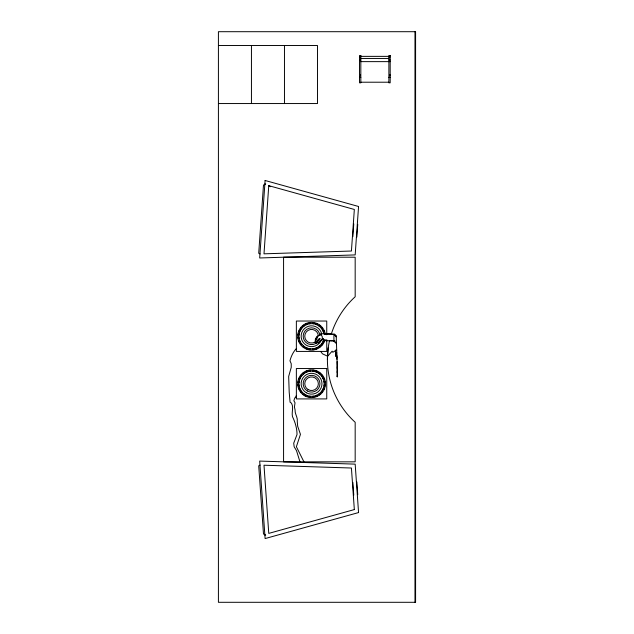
<?xml version="1.0" encoding="UTF-8"?>
<svg xmlns="http://www.w3.org/2000/svg" width="634" height="634" viewBox="0 0 634 634"><rect width="100%" height="100%" fill="white"/><g stroke="black" fill="none" stroke-linecap="round" stroke-linejoin="round"><path stroke-width="0.95" d="M337.09 361.626L337.343 376.937L337.169 376.01M337.201 372.61L337.264 366.729M337.145 376.699L337.336 371.159M327.398 359.526L328.214 347.781M268.761 185.659L263.998 253.83L351.426 251.024L354.335 209.466L268.761 185.659L270.298 186.713M352.869 236.625L353.756 223.937M356.855 237.076L357.742 224.388M317.61 337.399L315.724 340.474L315.708 343.398L317.04 340.735L318.736 338.968L320.218 338.659L318.03 340.846L317.658 341.94L318.205 342.994L322.421 338.683L323.34 339.079L322.444 338.96L322.199 336.543L320.463 333.698L334.863 334.308L336.242 336.805L333.904 334.546L333.936 341.044L336.48 343.755M323.316 338.802L318.791 342.946M296.363 395.727L295.753 396.401L296.363 397.074L294.834 397.827L293.867 400.775L295.032 402.788L294.43 406.973L295.064 409.857C294.691 413.859 297.964 417.449 297.275 421.499L297.671 426.23L300.445 434.353L296.387 446.724L303.932 461.837M296.363 348.573C293.225 351.846 291.046 356.411 289.968 360.809L291.22 363.686L291.252 367.316L288.668 376.43L289.199 392.192L290.087 402.21L291.529 403.216C293.891 407.591 291.426 412.1 292.464 416.625C295.159 422.149 297.021 428.307 297.021 434.496L293.716 443.182L294.16 446.764L296.514 450.671L299.969 461.837M319.631 339.087L317.935 340.854L316.976 343.303L316.295 343.319M335.418 350.697L332.818 352.274L332.145 351.165L327.627 356.213L322.508 353.843L320.638 351.418M317.111 336.614L315.486 338.818L316.35 339.356M260.114 465.094L258.712 465.752L263.49 534.074L264.972 534.517M321.05 334.506L317.476 336.052L315.328 339.444L315.185 342.574L316.326 342.812M264.972 184.526L263.49 184.977L258.712 253.299L260.114 253.949M330.599 334.197L334.863 334.308M322.444 338.96L325.686 340.727L334.895 340.799M264.869 535.12L265.733 535.064M335.402 350.269L336.702 350.222M337.011 359.327A8.123 0.626 84.6 0 0 335.965 353.946L335.909 352.377L336.773 352.346M335.965 353.946L336.828 353.915M335.592 355.959L336.9 355.912M330.528 340.823L334.023 340.807M218.413 45.521L317.499 45.521L317.499 103.548L218.413 103.548M360.825 56.363L388.88 56.363M359.518 56.949L360.825 56.949M388.88 56.949L390.187 56.949M360.825 58.455L388.88 58.455M359.518 59.976L360.825 59.976M388.88 59.976L390.187 59.976M360.5 61.633L390.187 61.633M359.518 77.372L360.825 77.372M388.88 77.372L390.187 77.372M360.825 82.214L388.88 82.214M324.117 333.864L331.558 333.959M264.869 183.923L265.733 183.987M325.393 340.054L326.581 340.561M333.936 341.044L336.456 342.97M356.855 481.975L357.742 494.663M352.869 482.426L353.756 495.114M336.194 335.481L337.336 368.663M335.402 350.19L335.608 356.26M414.977 31.7L414.977 602.3M389.894 74.503L389.894 75.85M360.524 74.503L360.524 75.85M326.748 334.76L326.748 321.034L296.363 321.034L296.363 351.418L326.748 351.418L326.748 339.658M284.468 45.521L284.468 103.548M251.444 45.521L251.444 103.548M329.442 341.029A84.805 84.805 0 0 0 355.175 422.284L355.175 461.837L283.572 461.837L283.572 257.206L355.175 257.206L355.175 296.76A84.805 84.805 0 0 0 331.21 334.395M324.251 333.793A0.872 0.444 82.5 0 1 325.012 334.459M324.973 339.824A13.885 13.885 0 0 1 303.1 347.242A13.885 13.885 0 0 1 304.613 324.204A13.885 13.885 0 0 1 325.321 334.411M323.72 339.483A12.593 12.593 0 0 1 304.336 346.544A12.593 12.593 0 0 1 304.336 325.908A12.593 12.593 0 0 1 323.72 332.969M319.441 339.095A8.393 8.393 0 0 1 318.823 340.426M317.491 342.162A8.393 8.393 0 0 1 304.415 340.632A8.393 8.393 0 0 1 308.916 328.261A8.393 8.393 0 0 1 319.916 335.497M320.582 341.441A10.421 10.421 0 0 1 304.185 343.596A10.421 10.421 0 0 1 306.341 327.199A10.421 10.421 0 0 1 321.62 333.532M314.955 342.114A6.8 6.8 0 0 1 305.168 338.548A6.8 6.8 0 0 1 310.375 329.537A6.8 6.8 0 0 1 318.355 336.226M335.909 352.377A8.393 0.658 84.8 0 1 336.955 357.584M265.107 180.484L259.686 257.975L355.175 254.916L358.559 206.486L265.107 180.484M354.335 509.577L268.761 533.392L263.998 465.221L351.426 468.019L354.335 509.577M358.559 512.565L265.107 538.567L259.686 461.076L355.175 464.128L358.559 512.565M415.587 31.7L218.413 31.7L218.413 602.3L415.587 602.3L415.587 31.7M360.825 55.499L359.518 55.499L359.518 82.824L360.825 82.824L360.825 55.499M390.187 55.499L388.88 55.499L388.88 82.824L390.187 82.824L390.187 55.499M326.748 368.536L296.363 368.536L296.363 398.913L326.748 398.913L326.748 368.536M298.907 388.301A0.872 0.444 67.5 0 0 299.644 389.569A0.872 0.444 67.5 0 0 299.739 388.373A0.872 0.444 67.5 0 0 298.907 388.301M316.033 371.786A0.872 0.444 22.5 0 0 317.38 371.928A0.872 0.444 22.5 0 0 316.326 371.072A0.872 0.444 22.5 0 0 316.033 371.786M300.571 391.606A0.872 0.444 52.5 0 0 301.673 392.406A0.872 0.444 52.5 0 0 301.182 391.138A0.872 0.444 52.5 0 0 300.571 391.606M324.893 385.916A0.872 0.444 -82.5 0 0 324.687 384.576A0.872 0.444 -82.5 0 0 324.132 385.821A0.872 0.444 -82.5 0 0 324.893 385.916M312.792 371.033A0.872 0.444 7.5 0 0 314.131 370.819A0.872 0.444 7.5 0 0 312.887 370.272A0.872 0.444 7.5 0 0 312.792 371.033M312.705 397.13A0.872 0.444 -7.5 0 0 314.115 396.741A0.872 0.444 -7.5 0 0 312.99 396.345A0.872 0.444 -7.5 0 0 312.705 397.13M319.433 394.705A0.872 0.444 -37.5 0 0 320.233 393.611A0.872 0.444 -37.5 0 0 318.973 394.102A0.872 0.444 -37.5 0 0 319.433 394.705M309.273 371.096A0.872 0.444 -7.5 0 0 310.692 370.716A0.872 0.444 -7.5 0 0 309.566 370.311A0.872 0.444 -7.5 0 0 309.273 371.096M324.18 381.446A0.872 0.444 82.5 0 0 324.568 382.857A0.872 0.444 82.5 0 0 324.965 381.731A0.872 0.444 82.5 0 0 324.18 381.446M298.154 384.87A0.872 0.444 82.5 0 0 298.535 386.28A0.872 0.444 82.5 0 0 298.931 385.155A0.872 0.444 82.5 0 0 298.154 384.87M309.36 397.058A0.872 0.444 7.5 0 0 310.7 396.852A0.872 0.444 7.5 0 0 309.463 396.305A0.872 0.444 7.5 0 0 309.36 397.058M303.092 394.166A0.872 0.444 37.5 0 0 304.368 394.895A0.872 0.444 37.5 0 0 303.852 393.817A0.872 0.444 37.5 0 0 303.092 394.166M304.613 395.751A13.885 13.885 0 0 0 325.44 383.721A13.885 13.885 0 0 0 304.613 371.698A13.885 13.885 0 0 0 304.613 395.751M305.255 394.633A12.593 12.593 0 0 0 324.148 383.721A12.593 12.593 0 0 0 305.255 372.816A12.593 12.593 0 0 0 305.255 394.633M316.326 396.369A0.872 0.444 -22.5 0 0 317.38 395.521A0.872 0.444 -22.5 0 0 316.033 395.664A0.872 0.444 -22.5 0 0 316.326 396.369M307.363 390.988A8.393 8.393 0 0 0 319.948 383.721A8.393 8.393 0 0 0 307.363 376.453A8.393 8.393 0 0 0 307.363 390.988M321.842 392.391A0.872 0.444 -52.5 0 0 322.571 391.123A0.872 0.444 -52.5 0 0 321.493 391.63A0.872 0.444 -52.5 0 0 321.842 392.391M323.871 389.292A0.872 0.444 -67.5 0 0 324.014 387.945A0.872 0.444 -67.5 0 0 323.166 388.999A0.872 0.444 -67.5 0 0 323.871 389.292M318.87 373.18A0.872 0.444 37.5 0 0 320.146 373.909A0.872 0.444 37.5 0 0 319.631 372.832A0.872 0.444 37.5 0 0 318.87 373.18M298.86 382.492A0.872 0.444 -82.5 0 0 298.654 381.153A0.872 0.444 -82.5 0 0 298.107 382.389A0.872 0.444 -82.5 0 0 298.86 382.492M323.166 378.443A0.872 0.444 67.5 0 0 324.014 379.504A0.872 0.444 67.5 0 0 323.871 378.149A0.872 0.444 67.5 0 0 323.166 378.443M305.984 396.036A0.872 0.444 22.5 0 0 307.332 396.187A0.872 0.444 22.5 0 0 306.277 395.331A0.872 0.444 22.5 0 0 305.984 396.036M306.087 372.118A0.872 0.444 -22.5 0 0 307.347 371.381A0.872 0.444 -22.5 0 0 306.159 371.286A0.872 0.444 -22.5 0 0 306.087 372.118M299.478 379.386A0.872 0.444 -67.5 0 0 299.858 377.967A0.872 0.444 -67.5 0 0 298.947 378.744A0.872 0.444 -67.5 0 0 299.478 379.386M306.341 392.747A10.421 10.421 0 0 0 321.977 383.721A10.421 10.421 0 0 0 306.341 374.694A10.421 10.421 0 0 0 306.341 392.747M321.406 375.621A0.872 0.444 52.5 0 0 322.5 376.422A0.872 0.444 52.5 0 0 322.009 375.154A0.872 0.444 52.5 0 0 321.406 375.621M301.015 376.406A0.872 0.444 -52.5 0 0 301.744 375.138A0.872 0.444 -52.5 0 0 300.667 375.653A0.872 0.444 -52.5 0 0 301.015 376.406M303.456 373.878A0.872 0.444 -37.5 0 0 304.257 372.784A0.872 0.444 -37.5 0 0 302.989 373.267A0.872 0.444 -37.5 0 0 303.456 373.878M308.156 389.609A6.8 6.8 0 0 0 318.355 383.721A6.8 6.8 0 0 0 308.156 377.84A6.8 6.8 0 0 0 308.156 389.609M298.907 340.997A0.872 0.444 67.5 0 0 299.763 342.051A0.872 0.444 67.5 0 0 299.613 340.704A0.872 0.444 67.5 0 0 298.907 340.997M315.891 324.148A0.872 0.444 22.5 0 0 317.309 324.529A0.872 0.444 22.5 0 0 316.532 323.617A0.872 0.444 22.5 0 0 315.891 324.148M300.571 344.103A0.872 0.444 52.5 0 0 301.673 344.904A0.872 0.444 52.5 0 0 301.182 343.644A0.872 0.444 52.5 0 0 300.571 344.103M312.792 323.53A0.872 0.444 7.5 0 0 314.131 323.324A0.872 0.444 7.5 0 0 312.887 322.777A0.872 0.444 7.5 0 0 312.792 323.53M312.705 349.627A0.872 0.444 -7.5 0 0 314.115 349.247A0.872 0.444 -7.5 0 0 312.99 348.851A0.872 0.444 -7.5 0 0 312.705 349.627M319.433 347.21A0.872 0.444 -37.5 0 0 320.233 346.116A0.872 0.444 -37.5 0 0 318.973 346.6A0.872 0.444 -37.5 0 0 319.433 347.21M309.273 323.602A0.872 0.444 -7.5 0 0 310.692 323.213A0.872 0.444 -7.5 0 0 309.566 322.817A0.872 0.444 -7.5 0 0 309.273 323.602M298.154 337.375A0.872 0.444 82.5 0 0 298.535 338.786A0.872 0.444 82.5 0 0 298.931 337.66A0.872 0.444 82.5 0 0 298.154 337.375M309.194 349.469A0.872 0.444 7.5 0 0 310.66 349.461A0.872 0.444 7.5 0 0 309.677 348.787A0.872 0.444 7.5 0 0 309.194 349.469M303.092 346.671A0.872 0.444 37.5 0 0 304.368 347.4A0.872 0.444 37.5 0 0 303.852 346.322A0.872 0.444 37.5 0 0 303.092 346.671M316.326 348.874A0.872 0.444 -22.5 0 0 317.38 348.018A0.872 0.444 -22.5 0 0 316.033 348.169A0.872 0.444 -22.5 0 0 316.326 348.874M321.842 344.896A0.872 0.444 -52.5 0 0 322.571 343.62A0.872 0.444 -52.5 0 0 321.493 344.135A0.872 0.444 -52.5 0 0 321.842 344.896M323.871 341.797A0.872 0.444 -67.5 0 0 324.014 340.45A0.872 0.444 -67.5 0 0 323.166 341.504A0.872 0.444 -67.5 0 0 323.871 341.797M318.87 325.686A0.872 0.444 37.5 0 0 320.146 326.415A0.872 0.444 37.5 0 0 319.631 325.337A0.872 0.444 37.5 0 0 318.87 325.686M298.86 334.99A0.872 0.444 -82.5 0 0 298.654 333.65A0.872 0.444 -82.5 0 0 298.107 334.895A0.872 0.444 -82.5 0 0 298.86 334.99M323.166 330.948A0.872 0.444 67.5 0 0 324.014 332.002A0.872 0.444 67.5 0 0 323.871 330.655A0.872 0.444 67.5 0 0 323.166 330.948M305.984 348.541A0.872 0.444 22.5 0 0 307.332 348.684A0.872 0.444 22.5 0 0 306.277 347.836A0.872 0.444 22.5 0 0 305.984 348.541M306.277 324.616A0.872 0.444 -22.5 0 0 307.332 323.768A0.872 0.444 -22.5 0 0 305.984 323.911A0.872 0.444 -22.5 0 0 306.277 324.616M299.613 331.748A0.872 0.444 -67.5 0 0 299.763 330.401A0.872 0.444 -67.5 0 0 298.907 331.455A0.872 0.444 -67.5 0 0 299.613 331.748M321.406 328.127A0.872 0.444 52.5 0 0 322.5 328.927A0.872 0.444 52.5 0 0 322.009 327.659A0.872 0.444 52.5 0 0 321.406 328.127M301.015 328.911A0.872 0.444 -52.5 0 0 301.744 327.643A0.872 0.444 -52.5 0 0 300.667 328.15A0.872 0.444 -52.5 0 0 301.015 328.911M303.456 326.383A0.872 0.444 -37.5 0 0 304.257 325.282A0.872 0.444 -37.5 0 0 302.989 325.773A0.872 0.444 -37.5 0 0 303.456 326.383"/></g></svg>
